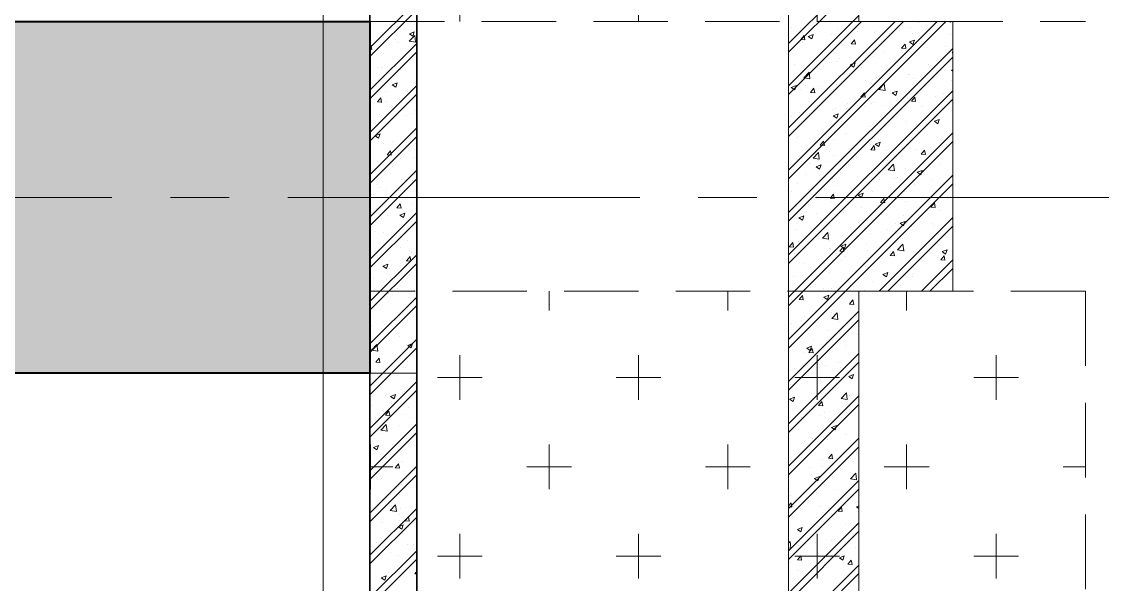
# Model space of a CAD drawing. Header units: millimetres. Extents: x 115500 to 206800, y -6300 to 53700.
# Drawn here: x 130815 to 135423, y 26550 to 28950 of the extents above; entities that cross this region are included whole.
import ezdxf

# ---------------------------------------------------------------- set-up
doc = ezdxf.new("R2010")
doc.units = ezdxf.units.MM
for name, pattern in [('HIDDEN2', [4.7625, 3.175, -1.5875]), ('HT_5F_Col$0$HIDDEN2', [4.7625, 3.175, -1.5875]), ('HT_Grid$0$CENTER2', [1.125, 0.75, -0.125, 0.125, -0.125])]:
    doc.linetypes.add(name, pattern=pattern)
doc.layers.get('0').update_dxf_attribs({"lineweight": 20})
for name, color, linetype, lineweight in [('HT_5F_Col$0$NDC_S-COLUMN', 4, 'Continuous', 40), ('HT_5F_Col$0$NDC_S_HATCH COLUMN AND WALL', 251, 'Continuous', 13), ('HT_5F_Col$0$NDC_S_HIDDEN', 8, 'HT_5F_Col$0$HIDDEN2', 13), ('HT_Grid$0$NDC_S_AXIS', 5, 'HT_Grid$0$CENTER2', 13), ('NDC_S_BEAM', 3, 'HIDDEN2', 20), ('NDC_S_DIM', 1, 'Continuous', 15), ('NDC_S_HATCH MATERIAL', 8, 'Continuous', 13), ('NDC_S_SLAB', 2, 'Continuous', 20), ('NDC_S_WALL', 6, 'Continuous', 35)]:
    doc.layers.add(name, color=color, linetype=linetype, lineweight=lineweight)

# ---------------------------------------------------------------- blocks, each defined once
blk = doc.blocks.new('HT_5F_Col$0$cot')
at = {"layer": 'HT_5F_Col$0$NDC_S_HATCH COLUMN AND WALL', "ltscale": 0.005}
h = blk.add_hatch(color=256, dxfattribs=at)
h.dxf.hatch_style = 1
h.paths.add_polyline_path([(-0.5, 0.5), (0.5, 0.5), (0.5, -0.5), (-0.5, -0.5)])
at = {"layer": 'HT_5F_Col$0$NDC_S-COLUMN', "ltscale": 0.005}
blk.add_lwpolyline([(-0.5, 0.5), (0.5, 0.5), (0.5, -0.5), (-0.5, -0.5)], close=True, dxfattribs=at)

msp = doc.modelspace()

# ---------------------------------------------------------------- linework, layer by layer
at = {"layer": 'HT_5F_Col$0$NDC_S_HIDDEN', "ltscale": 100}
for p, q in [((132300, 28950), (132500, 28950)), ((132300, 27450), (132300, 28950)), ((132500, 28950), (132500, 27450)), ((132500, 27450), (132300, 27450))]:
    msp.add_line(p, q, dxfattribs=at)
at = {"layer": 'HT_Grid$0$NDC_S_AXIS', "ltscale": 2000}
msp.add_line((120700, 28200), (201600, 28200), dxfattribs=at)
at = {"layer": 'NDC_S_BEAM', "ltscale": 100}
for p, q in [((132300, 28950), (135350, 28950)), ((135350, 27800), (132300, 27800)), ((135350, 27800), (135350, 24100))]:
    msp.add_line(p, q, dxfattribs=at)
at = {"layer": 'NDC_S_DIM', "ltscale": 100}
for p, q in [((134084.9, 19707.6), (134084.9, 34955.4)), ((134384.9, 28950), (134384.9, 31700)), ((134784.9, 28950), (134384.9, 28950)), ((134784.9, 27800), (134784.9, 28950)), ((134384.9, 24100), (134384.9, 27800)), ((134384.9, 27800), (134784.9, 27800))]:
    msp.add_line(p, q, dxfattribs=at)
at = {"layer": 'NDC_S_HATCH MATERIAL', "linetype": 'Continuous', "ltscale": 100}
for p, q in [((134084.9, 28856.9), (134384.9, 29156.9)), ((134084.9, 28820.1), (134384.9, 29120.1)), ((132300, 28837.5), (132500, 29037.5)), ((132683.2, 28950), (132683.2, 29051.2)), ((133445.2, 28950), (133445.2, 29051.2)), ((134207.2, 28950), (134207.2, 29051.2)), ((132300, 28800.8), (132500, 29000.8)), ((134084.9, 28676.6), (134384.9, 28976.6)), ((134084.9, 28639.8), (134395.1, 28950)), ((134084.9, 28459.5), (134575.4, 28950)), ((134084.9, 28279.2), (134755.7, 28950)), ((134084.9, 28496.3), (134538.6, 28950)), ((134084.9, 28315.9), (134718.9, 28950)), ((134644.3, 28944.7), (134644.3, 28944.7)), ((134755.7, 28942.6), (134755.7, 28942.6)), ((134764.2, 28950), (134776.5, 28948.1)), ((134776.5, 28948), (134776.3, 28950)), ((132352.2, 28901.8), (132352.2, 28901.8)), ((132467.7, 28866.8), (132491.1, 28891.1)), ((132467.9, 28898.3), (132488.9, 28906.3)), ((132467.9, 28898.3), (132482.8, 28888.2)), ((132482.9, 28888.1), (132488.9, 28906.2)), ((132494.4, 28862.5), (132491.1, 28891)), ((134096.6, 28923.3), (134096.6, 28923.3)), ((134133.5, 28920), (134133.5, 28920)), ((134136.5, 28873.9), (134151, 28891.2)), ((134154.5, 28872.3), (134151, 28891.1)), ((134169, 28887.1), (134190, 28895.2)), ((134183.9, 28877), (134190, 28895.1)), ((134266.1, 28894.9), (134266.1, 28894.9)), ((134293.6, 28913.3), (134293.6, 28913.3)), ((134379.7, 28909.8), (134379.7, 28909.8)), ((134450.1, 28902.3), (134450.1, 28902.3)), ((134453.7, 28906.5), (134453.7, 28906.5)), ((134569.2, 28934.8), (134569.2, 28934.8)), ((134604.2, 28923.4), (134604.2, 28923.4)), ((134613.9, 28899.8), (134613.9, 28899.8)), ((134774, 28893), (134774, 28893)), ((132300, 28657.2), (132500, 28857.2)), ((132300, 28845), (132304.4, 28850.3)), ((132307.9, 28831.4), (132304.4, 28850.2)), ((132335.7, 28863.3), (132335.7, 28863.3)), ((132352, 28852.6), (132352, 28852.6)), ((132410.8, 28873.2), (132410.8, 28873.2)), ((132415.4, 28861.5), (132415.4, 28861.5)), ((132467.7, 28866.8), (132494.4, 28862.6)), ((134136.5, 28873.9), (134154.5, 28872.4)), ((134142.8, 28860.6), (134142.8, 28860.6)), ((134169, 28887.1), (134183.9, 28877.1)), ((134191, 28885), (134191, 28885)), ((134294.3, 28879.8), (134294.3, 28879.8)), ((134351.7, 28855.1), (134366.2, 28872.3)), ((134351.7, 28855.1), (134369.6, 28853.5)), ((134369.7, 28853.5), (134366.2, 28872.3)), ((134566.9, 28836.3), (134581.3, 28853.5)), ((134584.8, 28834.6), (134581.4, 28853.4)), ((134600.1, 28863.1), (134621.1, 28871.2)), ((134600.1, 28863.1), (134615, 28853)), ((134615, 28853), (134621.1, 28871.1)), ((134784, 28864.4), (134784, 28864.4)), ((132300, 28832.1), (132307.8, 28831.5)), ((132300, 28620.5), (132500, 28820.5)), ((132358.8, 28812), (132358.8, 28812)), ((134084.9, 28135.6), (134784.9, 28835.6)), ((134084.9, 28098.9), (134784.9, 28798.9)), ((134434.1, 28804.4), (134434.1, 28804.4)), ((134446.5, 28802.4), (134446.5, 28802.4)), ((134490.3, 28816.4), (134490.3, 28816.4)), ((134565.4, 28826.3), (134565.4, 28826.3)), ((134566.9, 28836.3), (134584.8, 28834.7)), ((134600.5, 28823.5), (134600.5, 28823.5)), ((134609.1, 28834.4), (134609.1, 28834.4)), ((134679, 28841.3), (134679, 28841.3)), ((134752, 28842.7), (134752, 28842.7)), ((134782.1, 28817.4), (134784.9, 28820.8)), ((134782.1, 28817.4), (134784.9, 28817.2)), ((132331.9, 28754.8), (132331.9, 28754.8)), ((132348.4, 28752.8), (132348.4, 28752.8)), ((132445.5, 28769.8), (132445.5, 28769.8)), ((132499.9, 28772), (132499.9, 28772)), ((134112.1, 28766.7), (134112.1, 28766.7)), ((134139.1, 28760.7), (134139.1, 28760.7)), ((134187.2, 28776.5), (134187.2, 28776.5)), ((134235.2, 28760), (134235.2, 28760)), ((134259.1, 28774.3), (134259.1, 28774.3)), ((134290.7, 28779.9), (134290.7, 28779.9)), ((134300.8, 28791.5), (134300.8, 28791.5)), ((134348, 28766.3), (134369, 28774.4)), ((134348, 28766.3), (134363, 28756.3)), ((134363, 28756.2), (134369.1, 28774.3)), ((134395.3, 28753.2), (134395.3, 28753.2)), ((134680.9, 28768.5), (134680.9, 28768.5)), ((132430.7, 28746.2), (132430.7, 28746.2)), ((132452.6, 28742.6), (132452.6, 28742.6)), ((134138.3, 28726.5), (134138.3, 28726.5)), ((134149.3, 28709.7), (134172.6, 28734)), ((134149.3, 28709.7), (134175.9, 28705.5)), ((134176, 28705.4), (134172.6, 28733.9)), ((134298.4, 28719.7), (134298.4, 28719.7)), ((134331, 28708.5), (134331, 28708.5)), ((134458.6, 28712.9), (134458.6, 28712.9)), ((134486.4, 28708), (134486.4, 28708)), ((134506, 28738.5), (134506, 28738.5)), ((134555.5, 28746.5), (134555.5, 28746.5)), ((134596.9, 28723.7), (134596.9, 28723.7)), ((134600.1, 28723), (134600.1, 28723)), ((134715.6, 28739.7), (134715.6, 28739.7)), ((134748.4, 28742.9), (134748.4, 28742.9)), ((134779.2, 28742.3), (134784.9, 28744.5)), ((134779.2, 28742.3), (134784.9, 28738.5)), ((132300, 28476.9), (132500, 28676.9)), ((132394.9, 28680.7), (132415.9, 28688.8)), ((132394.9, 28680.7), (132409.8, 28670.6)), ((132409.9, 28670.5), (132416, 28688.7)), ((132496.3, 28672.1), (132496.3, 28672.1)), ((134096, 28669.6), (134117, 28677.7)), ((134096, 28669.6), (134110.9, 28659.5)), ((134110.9, 28659.4), (134117, 28677.6)), ((134135.5, 28660.8), (134135.5, 28660.8)), ((134156.1, 28678.4), (134156.1, 28678.4)), ((134178.2, 28648.3), (134192.6, 28665.5)), ((134196.1, 28646.6), (134192.6, 28665.4)), ((134221.9, 28673.2), (134221.9, 28673.2)), ((134287, 28680), (134287, 28680)), ((134411.3, 28698.1), (134411.3, 28698.1)), ((134442.8, 28702.5), (134442.8, 28702.5)), ((134469.4, 28660), (134492.8, 28684.4)), ((134496.1, 28655.8), (134492.8, 28684.3)), ((134618.7, 28706.2), (134618.7, 28706.2)), ((134778.9, 28699.4), (134778.9, 28699.4)), ((132300, 28440.2), (132500, 28640.2)), ((132331.5, 28607.4), (132346, 28624.6)), ((132344.7, 28652.9), (132344.7, 28652.9)), ((132349.5, 28605.7), (132346, 28624.5)), ((132366.6, 28651.5), (132366.6, 28651.5)), ((134084.9, 27955.3), (134784.9, 28655.3)), ((134084.9, 27918.6), (134784.9, 28618.6)), ((134108.3, 28658.2), (134108.3, 28658.2)), ((134178.2, 28648.3), (134196.1, 28646.7)), ((134393.3, 28629.4), (134407.8, 28646.7)), ((134393.3, 28629.4), (134411.3, 28627.9)), ((134411.3, 28627.8), (134407.8, 28646.6)), ((134469.4, 28660), (134496.1, 28655.9)), ((134527.1, 28645.6), (134548.1, 28653.6)), ((134527.1, 28645.6), (134542, 28635.5)), ((134542, 28635.4), (134548.1, 28653.5)), ((134593.2, 28623.8), (134593.2, 28623.8)), ((134608.5, 28610.6), (134623, 28627.9)), ((134620.6, 28633.5), (134620.6, 28633.5)), ((134626.5, 28609), (134623, 28627.8)), ((134710.6, 28629.6), (134710.6, 28629.6)), ((134744.8, 28643), (134744.8, 28643)), ((132331.5, 28607.4), (132349.5, 28605.8)), ((132370.3, 28611.2), (132370.3, 28611.2)), ((132394.2, 28589.3), (132394.2, 28589.3)), ((132492.6, 28572.2), (132492.6, 28572.2)), ((134175.5, 28607.5), (134175.5, 28607.5)), ((134270.7, 28573.4), (134270.7, 28573.4)), ((134283.4, 28580.2), (134283.4, 28580.2)), ((134332.4, 28579.8), (134332.4, 28579.8)), ((134335.6, 28600.7), (134335.6, 28600.7)), ((134407.5, 28589.7), (134407.5, 28589.7)), ((134439.2, 28602.7), (134439.2, 28602.7)), ((134445.6, 28603.5), (134445.6, 28603.5)), ((134495.8, 28594), (134495.8, 28594)), ((134521.1, 28604.6), (134521.1, 28604.6)), ((134608.5, 28610.6), (134626.4, 28609)), ((134655.9, 28587.2), (134655.9, 28587.2)), ((132341.1, 28553), (132341.1, 28553)), ((132457.5, 28549), (132457.5, 28549)), ((132477.2, 28558.1), (132477.2, 28558.1)), ((134095.7, 28543.4), (134095.7, 28543.4)), ((134131.8, 28561), (134131.8, 28561)), ((134143, 28554.9), (134143, 28554.9)), ((134275, 28548.8), (134296, 28556.9)), ((134275, 28548.8), (134290, 28538.7)), ((134290, 28538.7), (134296.1, 28556.8)), ((134589.6, 28523.9), (134589.6, 28523.9)), ((134706.2, 28524.8), (134727.2, 28532.8)), ((134706.2, 28524.8), (134721.1, 28514.7)), ((134721.1, 28514.6), (134727.2, 28532.8)), ((134741.1, 28543.1), (134741.1, 28543.1)), ((132300, 28296.6), (132500, 28496.6)), ((134279.7, 28480.3), (134279.7, 28480.3)), ((134435.5, 28502.8), (134435.5, 28502.8)), ((134442.2, 28486.3), (134442.2, 28486.3)), ((134631.7, 28511.3), (134631.7, 28511.3)), ((134706.8, 28521.1), (134706.8, 28521.1)), ((134783.1, 28484.5), (134783.1, 28484.5)), ((132300, 28259.8), (132500, 28459.8)), ((132321.9, 28463.2), (132342.9, 28471.2)), ((132321.9, 28463.2), (132336.9, 28453.1)), ((132334.5, 28436.8), (132334.5, 28436.8)), ((132336.9, 28453), (132343, 28471.1)), ((132337.4, 28453.1), (132337.4, 28453.1)), ((132357.9, 28432.2), (132357.9, 28432.2)), ((132398.2, 28439.8), (132398.2, 28439.8)), ((132473.3, 28449.7), (132473.3, 28449.7)), ((132489, 28472.4), (132489, 28472.4)), ((134084.9, 27775), (134784.9, 28475)), ((134084.9, 27738.3), (134784.9, 28438.3)), ((134117.1, 28454.2), (134117.1, 28454.2)), ((134128.2, 28461.1), (134128.2, 28461.1)), ((134219.8, 28422.6), (134234.2, 28439.8)), ((134237.7, 28421), (134234.3, 28439.8)), ((134253.5, 28461.5), (134253.5, 28461.5)), ((134277.2, 28447.4), (134277.2, 28447.4)), ((134328.6, 28471.4), (134328.6, 28471.4)), ((134437.4, 28440.7), (134437.4, 28440.7)), ((134454.1, 28428), (134475.1, 28436.1)), ((134469.1, 28417.9), (134475.1, 28436)), ((134597.5, 28433.9), (134597.5, 28433.9)), ((134608.2, 28454.5), (134608.2, 28454.5)), ((134737.5, 28443.3), (134737.5, 28443.3)), ((132373.2, 28381.7), (132387.6, 28398.9)), ((132391.1, 28380), (132387.6, 28398.8)), ((132494.7, 28430), (132494.7, 28430)), ((134180.3, 28413.9), (134180.3, 28413.9)), ((134189, 28367.8), (134212.4, 28392.1)), ((134215.7, 28363.6), (134212.4, 28392)), ((134219.8, 28422.6), (134237.7, 28421)), ((134258.3, 28394.4), (134258.3, 28394.4)), ((134340.5, 28407.1), (134340.5, 28407.1)), ((134431.9, 28402.9), (134431.9, 28402.9)), ((134433.2, 28424.5), (134433.2, 28424.5)), ((134435, 28403.8), (134449.4, 28421)), ((134435, 28403.8), (134452.9, 28402.2)), ((134452.9, 28402.1), (134449.4, 28420.9)), ((134454.1, 28428), (134469, 28418)), ((134500.6, 28400.4), (134500.6, 28400.4)), ((134552.8, 28392.9), (134552.8, 28392.9)), ((134585.9, 28424.1), (134585.9, 28424.1)), ((134627.9, 28402.8), (134627.9, 28402.8)), ((134650.1, 28385), (134664.6, 28402.2)), ((134650.1, 28385), (134668.1, 28383.4)), ((134660.8, 28393.6), (134660.8, 28393.6)), ((134668.1, 28383.3), (134664.6, 28402.1)), ((134680.1, 28388.6), (134680.1, 28388.6)), ((134741.5, 28417.8), (134741.5, 28417.8)), ((134757.7, 28427.1), (134757.7, 28427.1)), ((132333.8, 28353.3), (132333.8, 28353.3)), ((132373.2, 28381.7), (132391.1, 28380.1)), ((132429.8, 28366.3), (132429.8, 28366.3)), ((132485.3, 28372.5), (132485.3, 28372.5)), ((134124.5, 28361.2), (134124.5, 28361.2)), ((134174.6, 28343.1), (134174.6, 28343.1)), ((134189, 28367.8), (134215.7, 28363.6)), ((134202, 28331.3), (134223, 28339.3)), ((134217, 28321.1), (134223.1, 28339.2)), ((134249.7, 28353), (134249.7, 28353)), ((134276.1, 28380.4), (134276.1, 28380.4)), ((134363.3, 28368), (134363.3, 28368)), ((134505.1, 28358.6), (134505.1, 28358.6)), ((134509.2, 28318.1), (134532.6, 28342.5)), ((134535.9, 28313.9), (134532.6, 28342.4)), ((134733.8, 28343.4), (134733.8, 28343.4)), ((132300, 28116.3), (132500, 28316.3)), ((132319.3, 28321.4), (132319.3, 28321.4)), ((132394.4, 28331.3), (132394.4, 28331.3)), ((134084.9, 27594.7), (134784.9, 28294.7)), ((134155.2, 28298.5), (134155.2, 28298.5)), ((134202, 28331.3), (134217, 28321.2)), ((134217.5, 28294.9), (134217.5, 28294.9)), ((134330.1, 28328.6), (134330.1, 28328.6)), ((134428.2, 28303.1), (134428.2, 28303.1)), ((134509.2, 28318.1), (134535.9, 28314)), ((134582.3, 28324.2), (134582.3, 28324.2)), ((134633.2, 28307.2), (134654.2, 28315.3)), ((134633.2, 28307.2), (134648.1, 28297.2)), ((134648.1, 28297.1), (134654.2, 28315.2)), ((134662.6, 28299.5), (134662.6, 28299.5)), ((132300, 28079.5), (132500, 28279.5)), ((132330.1, 28253.4), (132330.1, 28253.4)), ((132436.3, 28276.7), (132436.3, 28276.7)), ((132481.7, 28272.6), (132481.7, 28272.6)), ((134084.9, 27557.9), (134784.9, 28257.9)), ((134120.9, 28261.4), (134120.9, 28261.4)), ((134272.4, 28280.6), (134272.4, 28280.6)), ((134284.4, 28249.7), (134284.4, 28249.7)), ((134377.7, 28288.2), (134377.7, 28288.2)), ((134473.8, 28274.6), (134473.8, 28274.6)), ((134537.8, 28281.4), (134537.8, 28281.4)), ((134548.9, 28284.5), (134548.9, 28284.5)), ((134619.7, 28253.6), (134619.7, 28253.6)), ((134698, 28274.6), (134698, 28274.6)), ((132315.5, 28213), (132315.5, 28213)), ((132339.4, 28243.2), (132339.4, 28243.2)), ((132369.4, 28231.3), (132369.4, 28231.3)), ((132429.1, 28228), (132429.1, 28228)), ((132499.5, 28236.4), (132499.5, 28236.4)), ((134095.7, 28224.8), (134095.7, 28224.8)), ((134170.8, 28234.7), (134170.8, 28234.7)), ((134261.4, 28197), (134275.9, 28214.2)), ((134279.4, 28195.3), (134275.9, 28214.1)), ((134381.1, 28210.5), (134402.1, 28218.5)), ((134381.1, 28210.5), (134396, 28200.4)), ((134396.1, 28200.3), (134402.1, 28218.5)), ((134424.6, 28203.2), (134424.6, 28203.2)), ((134444.7, 28223.6), (134444.7, 28223.6)), ((134578.6, 28224.3), (134578.6, 28224.3)), ((134730.2, 28243.5), (134730.2, 28243.5)), ((134773.1, 28206.1), (134773.1, 28206.1)), ((132414.8, 28156.1), (132429.3, 28173.3)), ((132414.8, 28156.1), (132432.7, 28154.5)), ((132432.7, 28154.4), (132429.3, 28173.2)), ((132478, 28172.7), (132478, 28172.7)), ((134094.8, 28163.5), (134094.8, 28163.5)), ((134117.2, 28161.5), (134117.2, 28161.5)), ((134261.4, 28197), (134279.3, 28195.4)), ((134268.8, 28180.7), (134268.8, 28180.7)), ((134269.8, 28193.6), (134269.8, 28193.6)), ((134394.9, 28156.3), (134394.9, 28156.3)), ((134470, 28166.2), (134470, 28166.2)), ((134476.6, 28178.1), (134491, 28195.4)), ((134476.6, 28178.1), (134494.5, 28176.6)), ((134494.5, 28176.5), (134491.1, 28195.3)), ((134583.6, 28181.1), (134583.6, 28181.1)), ((134691.8, 28159.3), (134706.2, 28176.5)), ((134691.8, 28159.3), (134709.7, 28157.7)), ((134709.7, 28157.7), (134706.2, 28176.5)), ((132300, 27936), (132500, 28136)), ((132326.5, 28153.5), (132326.5, 28153.5)), ((132350.2, 28109.6), (132350.2, 28109.6)), ((132376.6, 28124.2), (132376.6, 28124.2)), ((132428, 28124.8), (132449, 28132.9)), ((132428, 28124.8), (132442.9, 28114.8)), ((132443, 28114.7), (132449, 28132.8)), ((134091.8, 28116.4), (134091.8, 28116.4)), ((134129, 28113.7), (134150.1, 28121.8)), ((134129, 28113.7), (134144, 28103.6)), ((134144, 28103.6), (134150.1, 28121.7)), ((134159.1, 28141.6), (134159.1, 28141.6)), ((134205.5, 28131.3), (134205.5, 28131.3)), ((134319.3, 28134.9), (134319.3, 28134.9)), ((134470.5, 27800), (134784.9, 28114.4)), ((134479.4, 28128.1), (134479.4, 28128.1)), ((134575, 28124.5), (134575, 28124.5)), ((134639.6, 28121.3), (134639.6, 28121.3)), ((134726.5, 28143.7), (134726.5, 28143.7)), ((132300, 27899.2), (132500, 28099.2)), ((132474.4, 28072.9), (132474.4, 28072.9)), ((134113.6, 28061.6), (134113.6, 28061.6)), ((134222.4, 28101.3), (134222.4, 28101.3)), ((134265.1, 28080.8), (134265.1, 28080.8)), ((134382.5, 28094.6), (134382.5, 28094.6)), ((134420.9, 28103.3), (134420.9, 28103.3)), ((134504.7, 28062.8), (134504.7, 28062.8)), ((134507.3, 27800), (134784.9, 28077.6)), ((134542.7, 28087.8), (134542.7, 28087.8)), ((134560.2, 28089.7), (134581.2, 28097.8)), ((134560.2, 28089.7), (134575.1, 28079.6)), ((134575.1, 28079.5), (134581.2, 28097.7)), ((134607.3, 28074.6), (134607.3, 28074.6)), ((134694.2, 28087.8), (134694.2, 28087.8)), ((134702.8, 28081), (134702.8, 28081)), ((134769.3, 28097.6), (134769.3, 28097.6)), ((134782.2, 28104.7), (134782.2, 28104.7)), ((132322.8, 28053.7), (132322.8, 28053.7)), ((132357.1, 28052.3), (132357.1, 28052.3)), ((132460.7, 28016.3), (132460.7, 28016.3)), ((134228.8, 28025.9), (134252.2, 28050.2)), ((134228.8, 28025.9), (134255.5, 28021.7)), ((134255.5, 28021.7), (134252.2, 28050.2)), ((134316, 28038), (134316, 28038)), ((134391.1, 28047.9), (134391.1, 28047.9)), ((134432.3, 28044.6), (134432.3, 28044.6)), ((134571.3, 28024.6), (134571.3, 28024.6)), ((134722.9, 28043.8), (134722.9, 28043.8)), ((132318.1, 27970.9), (132318.1, 27970.9)), ((132428.9, 27986.4), (132428.9, 27986.4)), ((132470.7, 27973), (132470.7, 27973)), ((134087.8, 27990.1), (134102.3, 28007.4)), ((134087.8, 27990.1), (134105.8, 27988.6)), ((134099.4, 27989.1), (134099.4, 27989.1)), ((134105.8, 27988.5), (134102.3, 28007.3)), ((134126.5, 28013), (134126.5, 28013)), ((134257.4, 28014.6), (134257.4, 28014.6)), ((134259.6, 27982.4), (134259.6, 27982.4)), ((134261.5, 27981), (134261.5, 27981)), ((134303, 27971.3), (134317.5, 27988.5)), ((134303, 27971.3), (134321, 27969.7)), ((134308.1, 27992.9), (134329.1, 28001)), ((134308.1, 27992.9), (134323, 27982.9)), ((134321, 27969.6), (134317.5, 27988.5)), ((134323.1, 27982.8), (134329.1, 28000.9)), ((134417.3, 28003.5), (134417.3, 28003.5)), ((134419.7, 27975.6), (134419.7, 27975.6)), ((134504.2, 27978.7), (134504.2, 27978.7)), ((134518.2, 27952.5), (134532.7, 27969.7)), ((134536.2, 27950.8), (134532.7, 27969.6)), ((134549, 27976.2), (134572.3, 28000.6)), ((134549, 27976.2), (134575.7, 27972.1)), ((134575.7, 27972), (134572.4, 28000.5)), ((134615.3, 27969.4), (134615.3, 27969.4)), ((134679.2, 28008.8), (134679.2, 28008.8)), ((134690.4, 27979.3), (134690.4, 27979.3)), ((134739.3, 27968.9), (134760.3, 27977)), ((134754.2, 27958.8), (134760.3, 27976.9)), ((132300, 27755.7), (132500, 27955.7)), ((132319.2, 27953.8), (132319.2, 27953.8)), ((132381.4, 27930.6), (132381.4, 27930.6)), ((132456.4, 27930.4), (132470.9, 27947.6)), ((132456.4, 27930.4), (132474.3, 27928.8)), ((132474.4, 27928.7), (132470.9, 27947.5)), ((132478.3, 27964.1), (132478.3, 27964.1)), ((134110, 27961.8), (134110, 27961.8)), ((134312.2, 27929.5), (134312.2, 27929.5)), ((134329.3, 27948.7), (134329.3, 27948.7)), ((134425.8, 27944.5), (134425.8, 27944.5)), ((134518.2, 27952.5), (134536.1, 27950.9)), ((134567.7, 27924.7), (134567.7, 27924.7)), ((134579.9, 27968.8), (134579.9, 27968.8)), ((134650.8, 27800), (134784.9, 27934.1)), ((134719.2, 27943.9), (134719.2, 27943.9)), ((134733.4, 27933.6), (134747.8, 27950.9)), ((134733.4, 27933.6), (134751.3, 27932.1)), ((134739.3, 27968.9), (134754.2, 27958.8)), ((134740, 27962.1), (134740, 27962.1)), ((134751.3, 27932), (134747.9, 27950.8)), ((132300, 27718.9), (132500, 27918.9)), ((132355, 27907.3), (132376, 27915.4)), ((132355, 27907.3), (132369.9, 27897.2)), ((132370, 27897.1), (132376, 27915.2)), ((132381.8, 27897.9), (132381.8, 27897.9)), ((132456.9, 27907.8), (132456.9, 27907.8)), ((134154.3, 27918.7), (134154.3, 27918.7)), ((134237.1, 27919.6), (134237.1, 27919.6)), ((134257.8, 27881.1), (134257.8, 27881.1)), ((134413.7, 27903.6), (134413.7, 27903.6)), ((134487.2, 27872.1), (134508.2, 27880.2)), ((134502.1, 27862), (134508.2, 27880.1)), ((134687.6, 27800), (134784.9, 27897.3)), ((132315.6, 27853.9), (132315.6, 27853.9)), ((132368.6, 27851.4), (132368.6, 27851.4)), ((132467.1, 27873.1), (132467.1, 27873.1)), ((134106.3, 27861.9), (134106.3, 27861.9)), ((134443.8, 27843.7), (134443.8, 27843.7)), ((134487.2, 27872.1), (134502.1, 27862.1)), ((134536.3, 27851.1), (134536.3, 27851.1)), ((134611.4, 27861), (134611.4, 27861)), ((134618.8, 27873.7), (134618.8, 27873.7)), ((134715.6, 27844.1), (134715.6, 27844.1)), ((134725.1, 27876), (134725.1, 27876)), ((132302.2, 27717.7), (132302.2, 27800)), ((132378, 27789.5), (132378, 27789.5)), ((132418.6, 27811.7), (132418.6, 27811.7)), ((132491.6, 27804.5), (132491.6, 27804.5)), ((133064.2, 27717.7), (133064.2, 27800)), ((133826.2, 27717.7), (133826.2, 27800)), ((134104.3, 27795.5), (134104.3, 27795.5)), ((134158.2, 27801.3), (134158.2, 27801.3)), ((134201.2, 27829.1), (134201.2, 27829.1)), ((134233.3, 27811.2), (134233.3, 27811.2)), ((134264.4, 27788.8), (134264.4, 27788.8)), ((134268.9, 27813.7), (134268.9, 27813.7)), ((134346.9, 27826.2), (134346.9, 27826.2)), ((134361.3, 27822.3), (134361.3, 27822.3)), ((134410, 27803.7), (134410, 27803.7)), ((134521.4, 27815.5), (134521.4, 27815.5)), ((134564, 27824.8), (134564, 27824.8)), ((134588.2, 27717.7), (134588.2, 27800)), ((134681.6, 27808.8), (134681.6, 27808.8)), ((132300, 27575.3), (132500, 27775.3)), ((132302.9, 27779.6), (132302.9, 27779.6)), ((132311.9, 27754.1), (132311.9, 27754.1)), ((132463.4, 27773.3), (132463.4, 27773.3)), ((134093.9, 27783.6), (134093.9, 27783.6)), ((134102.7, 27762), (134102.7, 27762)), ((134129.5, 27764.5), (134143.9, 27781.7)), ((134129.5, 27764.5), (134147.4, 27762.9)), ((134147.4, 27762.8), (134144, 27781.6)), ((134235.1, 27775.4), (134256.1, 27783.4)), ((134235.1, 27775.4), (134250, 27765.3)), ((134250.1, 27765.2), (134256.2, 27783.4)), ((134254.2, 27781.2), (134254.2, 27781.2)), ((134344.7, 27745.6), (134359.1, 27762.9)), ((134344.7, 27745.6), (134362.6, 27744.1)), ((134362.6, 27744), (134359.1, 27762.8)), ((132300, 27538.6), (132500, 27738.6)), ((132300.8, 27721.9), (132300, 27726.3)), ((132300, 27722.1), (132300.8, 27722)), ((132300, 27696.6), (132303, 27697.8)), ((132300, 27688.6), (132303, 27697.7)), ((132498, 27704.7), (132500, 27707.1)), ((132498, 27704.7), (132500, 27704.6)), ((134084.9, 27414.4), (134384.9, 27714.4)), ((134154.3, 27692.9), (134154.3, 27692.9)), ((134268, 27707.8), (134268, 27707.8)), ((134268.6, 27684), (134291.9, 27708.3)), ((134295.3, 27679.8), (134292, 27708.3)), ((132308.3, 27654.2), (132308.3, 27654.2)), ((132356.2, 27672.4), (132356.2, 27672.4)), ((132360.2, 27658.4), (132360.2, 27658.4)), ((132412.7, 27686.1), (132412.7, 27686.1)), ((132459.8, 27673.4), (132459.8, 27673.4)), ((134084.9, 27377.6), (134384.9, 27677.6)), ((134099, 27662.2), (134099, 27662.2)), ((134141.5, 27676.6), (134141.5, 27676.6)), ((134250.5, 27681.4), (134250.5, 27681.4)), ((134268.6, 27684), (134295.3, 27679.8)), ((134301.6, 27669.8), (134301.6, 27669.8)), ((132423.4, 27618.1), (132423.4, 27618.1)), ((132428.1, 27606.5), (132428.1, 27606.5)), ((134256.5, 27634.7), (134256.5, 27634.7)), ((134378.5, 27614.5), (134378.5, 27614.5)), ((132300, 27395), (132500, 27595)), ((132300, 27358.3), (132500, 27558.3)), ((132306.6, 27548.8), (132330, 27573.2)), ((132333.3, 27544.6), (132330, 27573.1)), ((132333.8, 27567.8), (132333.8, 27567.8)), ((132456.1, 27573.5), (132456.1, 27573.5)), ((132461.1, 27569), (132482.1, 27577)), ((132461.1, 27569), (132476, 27558.9)), ((132476, 27558.8), (132482.1, 27576.9)), ((134095.4, 27562.3), (134095.4, 27562.3)), ((134162.1, 27557.8), (134183.1, 27565.9)), ((134162.1, 27557.8), (134177.1, 27547.8)), ((134171.1, 27538.8), (134185.6, 27556)), ((134177.1, 27547.7), (134183.2, 27565.8)), ((134189.1, 27537.2), (134185.6, 27556)), ((134189, 27589.5), (134189, 27589.5)), ((134246.9, 27581.5), (134246.9, 27581.5)), ((134328.4, 27568.8), (134328.4, 27568.8)), ((132304.6, 27554.3), (132304.6, 27554.3)), ((132306.6, 27548.8), (132333.3, 27544.7)), ((132324.5, 27497.9), (132338.9, 27515.1)), ((132342.4, 27496.2), (132339, 27515)), ((132683.2, 27336.7), (132683.2, 27527.2)), ((133445.2, 27336.7), (133445.2, 27527.2)), ((134084.9, 27234.1), (134384.9, 27534.1)), ((134153.4, 27538.8), (134153.4, 27538.8)), ((134171.1, 27538.8), (134189, 27537.2)), ((134207.2, 27336.7), (134207.2, 27527.2)), ((134243.2, 27516.5), (134243.2, 27516.5)), ((134969.2, 27336.7), (134969.2, 27527.2)), ((132300.5, 27505.9), (132300.5, 27505.9)), ((132324.5, 27497.9), (132342.4, 27496.3)), ((132367.7, 27471.5), (132367.7, 27471.5)), ((132444.3, 27474.4), (132444.3, 27474.4)), ((132452.5, 27473.7), (132452.5, 27473.7)), ((132460.6, 27499.1), (132460.6, 27499.1)), ((134084.9, 27197.3), (134384.9, 27497.3)), ((134091.7, 27462.4), (134091.7, 27462.4)), ((134110.1, 27471.2), (134110.1, 27471.2)), ((134146.3, 27483), (134146.3, 27483)), ((134243.2, 27481.6), (134243.2, 27481.6)), ((134299.6, 27496.1), (134299.6, 27496.1)), ((134306.4, 27476.2), (134306.4, 27476.2)), ((134374.7, 27506), (134374.7, 27506)), ((132301, 27454.5), (132301, 27454.5)), ((132588, 27432), (132778.5, 27432)), ((133350, 27432), (133540.5, 27432)), ((134112, 27432), (134302.5, 27432)), ((134268, 27433.8), (134268, 27433.8)), ((134341.2, 27437.1), (134362.2, 27445.1)), ((134341.2, 27437.1), (134356.1, 27427)), ((134356.1, 27426.9), (134362.2, 27445)), ((134874, 27432), (135064.5, 27432)), ((132300, 27214.7), (132500, 27414.7)), ((132300, 27178), (132500, 27378)), ((132448.8, 27373.8), (132448.8, 27373.8)), ((134093, 27403.8), (134093, 27403.8)), ((134220.7, 27377.8), (134220.7, 27377.8)), ((134239.6, 27381.8), (134239.6, 27381.8)), ((134295.8, 27387.7), (134295.8, 27387.7)), ((132365.4, 27356.1), (132365.4, 27356.1)), ((132388.1, 27351.4), (132409.1, 27359.5)), ((132388.1, 27351.4), (132403, 27341.3)), ((132402.2, 27345.8), (132402.2, 27345.8)), ((132403, 27341.2), (132409.1, 27359.4)), ((132440.5, 27366), (132440.5, 27366)), ((134084.9, 27053.8), (134384.9, 27353.8)), ((134088.1, 27362.6), (134088.1, 27362.6)), ((134089.1, 27340.3), (134110.1, 27348.4)), ((134089.1, 27340.3), (134104.1, 27330.2)), ((134104.1, 27330.1), (134110.2, 27348.3)), ((134183.5, 27364), (134183.5, 27364)), ((134212.7, 27313.1), (134227.2, 27330.4)), ((134230.7, 27311.5), (134227.2, 27330.3)), ((134308.4, 27342.1), (134331.7, 27366.4)), ((134308.4, 27342.1), (134335, 27338)), ((134335.1, 27337.9), (134331.7, 27366.4)), ((134343.7, 27357.3), (134343.7, 27357.3)), ((132305.3, 27312.3), (132305.3, 27312.3)), ((132355.3, 27292.5), (132355.3, 27292.5)), ((132366.1, 27272.2), (132380.6, 27289.5)), ((132384.1, 27270.6), (132380.6, 27289.4)), ((132465.5, 27305.5), (132465.5, 27305.5)), ((134084.9, 27017), (134384.9, 27317)), ((134212.7, 27313.1), (134230.7, 27311.6)), ((134235.9, 27281.9), (134235.9, 27281.9)), ((134330.5, 27284.3), (134330.5, 27284.3)), ((132300, 27034.4), (132500, 27234.4)), ((132361.6, 27247.7), (132361.6, 27247.7)), ((132366.1, 27272.2), (132384, 27270.7)), ((132445.2, 27273.9), (132445.2, 27273.9)), ((132475.2, 27262.6), (132475.2, 27262.6)), ((134141.7, 27259.5), (134141.7, 27259.5)), ((134216.8, 27269.4), (134216.8, 27269.4)), ((134255.6, 27254.8), (134255.6, 27254.8)), ((132300, 26997.7), (132500, 27197.7)), ((132342.5, 27193.3), (132342.5, 27193.3)), ((132346.4, 27207), (132369.8, 27231.3)), ((132346.4, 27207), (132373.1, 27202.8)), ((132373.1, 27202.7), (132369.8, 27231.2)), ((132427.2, 27226.6), (132427.2, 27226.6)), ((134125.1, 27210.7), (134125.1, 27210.7)), ((134268.2, 27219.5), (134289.2, 27227.6)), ((134268.2, 27219.5), (134283.1, 27209.4)), ((134283.2, 27209.4), (134289.2, 27227.5)), ((134285.2, 27204), (134285.2, 27204)), ((134327.5, 27188.9), (134327.5, 27188.9)), ((132302.2, 26955.7), (132302.2, 27146.2)), ((132315.1, 27133.9), (132336.1, 27141.9)), ((132330, 27123.7), (132336.1, 27141.8)), ((132396.3, 27144.3), (132396.3, 27144.3)), ((132441.5, 27174.1), (132441.5, 27174.1)), ((133064.2, 26955.7), (133064.2, 27146.2)), ((133826.2, 26955.7), (133826.2, 27146.2)), ((134084.9, 26873.4), (134384.9, 27173.4)), ((134137.9, 27151.1), (134137.9, 27151.1)), ((134152.5, 27158.9), (134152.5, 27158.9)), ((134188.3, 27170.4), (134188.3, 27170.4)), ((134232.3, 27182), (134232.3, 27182)), ((134251.5, 27166), (134251.5, 27166)), ((134348.5, 27163.7), (134348.5, 27163.7)), ((134588.2, 26955.7), (134588.2, 27146.2)), ((132315.1, 27133.9), (132330, 27123.8)), ((134084.9, 26836.7), (134384.9, 27136.7)), ((134254.4, 27087.5), (134268.8, 27104.7)), ((134272.3, 27085.8), (134268.8, 27104.6)), ((134384.5, 27104.6), (134384.5, 27104.6)), ((132300, 26854.1), (132500, 27054.1)), ((132300, 27051), (132397.5, 27051)), ((132366.8, 27091.6), (132366.8, 27091.6)), ((132407.7, 27046.6), (132422.2, 27063.8)), ((132425.7, 27044.9), (132422.2, 27063.7)), ((132437.9, 27074.2), (132437.9, 27074.2)), ((132969, 27051), (133159.5, 27051)), ((133731, 27051), (133921.5, 27051)), ((134225.5, 27051.5), (134225.5, 27051.5)), ((134228.7, 27082.2), (134228.7, 27082.2)), ((134254.4, 27087.5), (134272.3, 27085.9)), ((134267.1, 27053.9), (134267.1, 27053.9)), ((134362.1, 27072.6), (134362.1, 27072.6)), ((134493, 27051), (134683.5, 27051)), ((135255, 27051), (135350, 27051)), ((132300, 26817.3), (132500, 27017.3)), ((132317.4, 27026), (132317.4, 27026)), ((132407.7, 27046.6), (132425.7, 27045)), ((132444.3, 27033.2), (132444.3, 27033.2)), ((132494.2, 27013.1), (132500, 27015.3)), ((132494.2, 27013.1), (132500, 27009.2)), ((134092.2, 27023.9), (134092.2, 27023.9)), ((134172.6, 27047.7), (134172.6, 27047.7)), ((134195.2, 27002), (134216.2, 27010)), ((134195.2, 27002), (134210.1, 26991.9)), ((134210.2, 26991.8), (134216.2, 27009.9)), ((134348.1, 27000.2), (134371.5, 27024.6)), ((134374.8, 26996), (134371.5, 27024.5)), ((134380.8, 27004.8), (134380.8, 27004.8)), ((132347.4, 26999.7), (132347.4, 26999.7)), ((132434.3, 26974.3), (132434.3, 26974.3)), ((134084.9, 26693.1), (134384.9, 26993.1)), ((134084.9, 26656.4), (134384.9, 26956.4)), ((134225, 26982.3), (134225, 26982.3)), ((134348.1, 27000.2), (134374.8, 26996.1)), ((134358.3, 26964.2), (134358.3, 26964.2)), ((132354.4, 26912.6), (132354.4, 26912.6)), ((132427.9, 26932.6), (132427.9, 26932.6)), ((134093.7, 26929.4), (134093.7, 26929.4)), ((134283.2, 26954.3), (134283.2, 26954.3)), ((132300, 26673.8), (132500, 26873.8)), ((132384.6, 26880.7), (132384.6, 26880.7)), ((132386.2, 26865.1), (132409.5, 26889.4)), ((132386.2, 26865.1), (132412.9, 26860.9)), ((132412.9, 26860.8), (132409.6, 26889.3)), ((132430.6, 26874.5), (132430.6, 26874.5)), ((134084.9, 26885.5), (134095.3, 26897.9)), ((134084.9, 26880.3), (134098.7, 26879.1)), ((134098.7, 26879), (134095.3, 26897.8)), ((134167.1, 26898.2), (134167.1, 26898.2)), ((134221.4, 26882.4), (134221.4, 26882.4)), ((134254.7, 26874.9), (134254.7, 26874.9)), ((134296, 26861.8), (134310.4, 26879.1)), ((134313.9, 26860.2), (134310.5, 26879)), ((134327.3, 26891.4), (134327.3, 26891.4)), ((134374.3, 26881.2), (134384.9, 26885.2)), ((134374.3, 26881.2), (134384.9, 26874)), ((134377.2, 26904.9), (134377.2, 26904.9)), ((132300, 26637), (132500, 26837)), ((132424.1, 26824.2), (132424.1, 26824.2)), ((132426.3, 26846.7), (132426.3, 26846.7)), ((132449.4, 26820.9), (132463.8, 26838.2)), ((132449.4, 26820.9), (132467.3, 26819.4)), ((132467.3, 26819.3), (132463.8, 26838.1)), ((134204.2, 26836), (134204.2, 26836)), ((134230.4, 26857.9), (134230.4, 26857.9)), ((134279.3, 26845.9), (134279.3, 26845.9)), ((134296, 26861.8), (134313.9, 26860.3)), ((132349, 26814.3), (132349, 26814.3)), ((132421.2, 26795.5), (132442.2, 26803.6)), ((132421.2, 26795.5), (132436.1, 26785.5)), ((132427, 26774.6), (132427, 26774.6)), ((132436.1, 26785.4), (132442.2, 26803.5)), ((134084.9, 26512.8), (134384.9, 26812.8)), ((134084.9, 26476.1), (134384.9, 26776.1)), ((134122.2, 26784.4), (134143.2, 26792.5)), ((134122.2, 26784.4), (134137.1, 26774.4)), ((134137.2, 26774.3), (134143.2, 26792.4)), ((134151.7, 26779), (134151.7, 26779)), ((134217.7, 26782.5), (134217.7, 26782.5)), ((134326.6, 26809), (134326.6, 26809)), ((134373.5, 26805), (134373.5, 26805)), ((132326.2, 26727.4), (132326.2, 26727.4)), ((132683.2, 26574.7), (132683.2, 26765.2)), ((133445.2, 26574.7), (133445.2, 26765.2)), ((134084.9, 26725.8), (134091.1, 26732.3)), ((134094.4, 26703.8), (134091.1, 26732.2)), ((134107.4, 26745.7), (134107.4, 26745.7)), ((134200.4, 26727.6), (134200.4, 26727.6)), ((134207.2, 26574.7), (134207.2, 26765.2)), ((134267.6, 26738.9), (134267.6, 26738.9)), ((134314, 26742.5), (134314, 26742.5)), ((134969.2, 26574.7), (134969.2, 26765.2)), ((132300, 26493.5), (132500, 26693.5)), ((132345.2, 26705.8), (132345.2, 26705.8)), ((132365.9, 26711.7), (132365.9, 26711.7)), ((132389.4, 26687.1), (132389.4, 26687.1)), ((132458.8, 26720.8), (132458.8, 26720.8)), ((132486.3, 26720.7), (132486.3, 26720.7)), ((134084.9, 26705.3), (134094.4, 26703.8)), ((134125.3, 26717.7), (134125.3, 26717.7)), ((134214.1, 26682.7), (134214.1, 26682.7)), ((134369.9, 26705.2), (134369.9, 26705.2)), ((132300, 26456.7), (132500, 26656.7)), ((132423.3, 26674.7), (132423.3, 26674.7)), ((132588, 26670), (132778.5, 26670)), ((133350, 26670), (133540.5, 26670)), ((134091.3, 26644), (134091.3, 26644)), ((134112, 26670), (134302.5, 26670)), ((134122.4, 26655), (134136.9, 26672.2)), ((134122.4, 26655), (134140.4, 26653.4)), ((134140.4, 26653.4), (134136.9, 26672.2)), ((134266.2, 26674), (134266.2, 26674)), ((134301.3, 26663.6), (134322.3, 26671.7)), ((134301.3, 26663.6), (134316.2, 26653.6)), ((134316.2, 26653.5), (134322.3, 26671.6)), ((134337.6, 26636.2), (134352.1, 26653.4)), ((134337.6, 26636.2), (134355.5, 26634.6)), ((134355.6, 26634.5), (134352.1, 26653.3)), ((134874, 26670), (135064.5, 26670)), ((132379.9, 26602.5), (132379.9, 26602.5)), ((132491, 26595.3), (132500, 26606)), ((132491, 26595.3), (132500, 26594.5)), ((134084.9, 26332.5), (134384.9, 26632.5)), ((134084.9, 26295.8), (134384.9, 26595.8)), ((134121.5, 26609.2), (134121.5, 26609.2)), ((134235.1, 26624.2), (134235.1, 26624.2)), ((134366.2, 26605.3), (134366.2, 26605.3)), ((132348.2, 26578), (132369.2, 26586.1)), ((132348.2, 26578), (132363.1, 26567.9)), ((132363.1, 26567.8), (132369.2, 26586)), ((132419.7, 26574.9), (132419.7, 26574.9)), ((132426.6, 26568.2), (132426.6, 26568.2)), ((134112.3, 26552.1), (134112.3, 26552.1)), ((134209.2, 26585.6), (134209.2, 26585.6)), ((134210.4, 26582.8), (134210.4, 26582.8)), ((134369.3, 26578.8), (134369.3, 26578.8))]:
    msp.add_line(p, q, dxfattribs=at)
at = {"layer": 'NDC_S_SLAB', "ltscale": 10}
msp.add_line((132100, 17100.4), (132100, 37900.4), dxfattribs=at)
at = {"layer": 'NDC_S_WALL', "ltscale": 100}
for p, q in [((132300, 17300.4), (132300, 37700.4)), ((132500, 17500.4), (132500, 37500.4))]:
    msp.add_line(p, q, dxfattribs=at)

# ---------------------------------------------------------------- block references
at = {"xscale": 2000, "yscale": 1500}
msp.add_blockref('HT_5F_Col$0$cot', (131300, 28200), dxfattribs=at)

doc.saveas('drawing.dxf')
